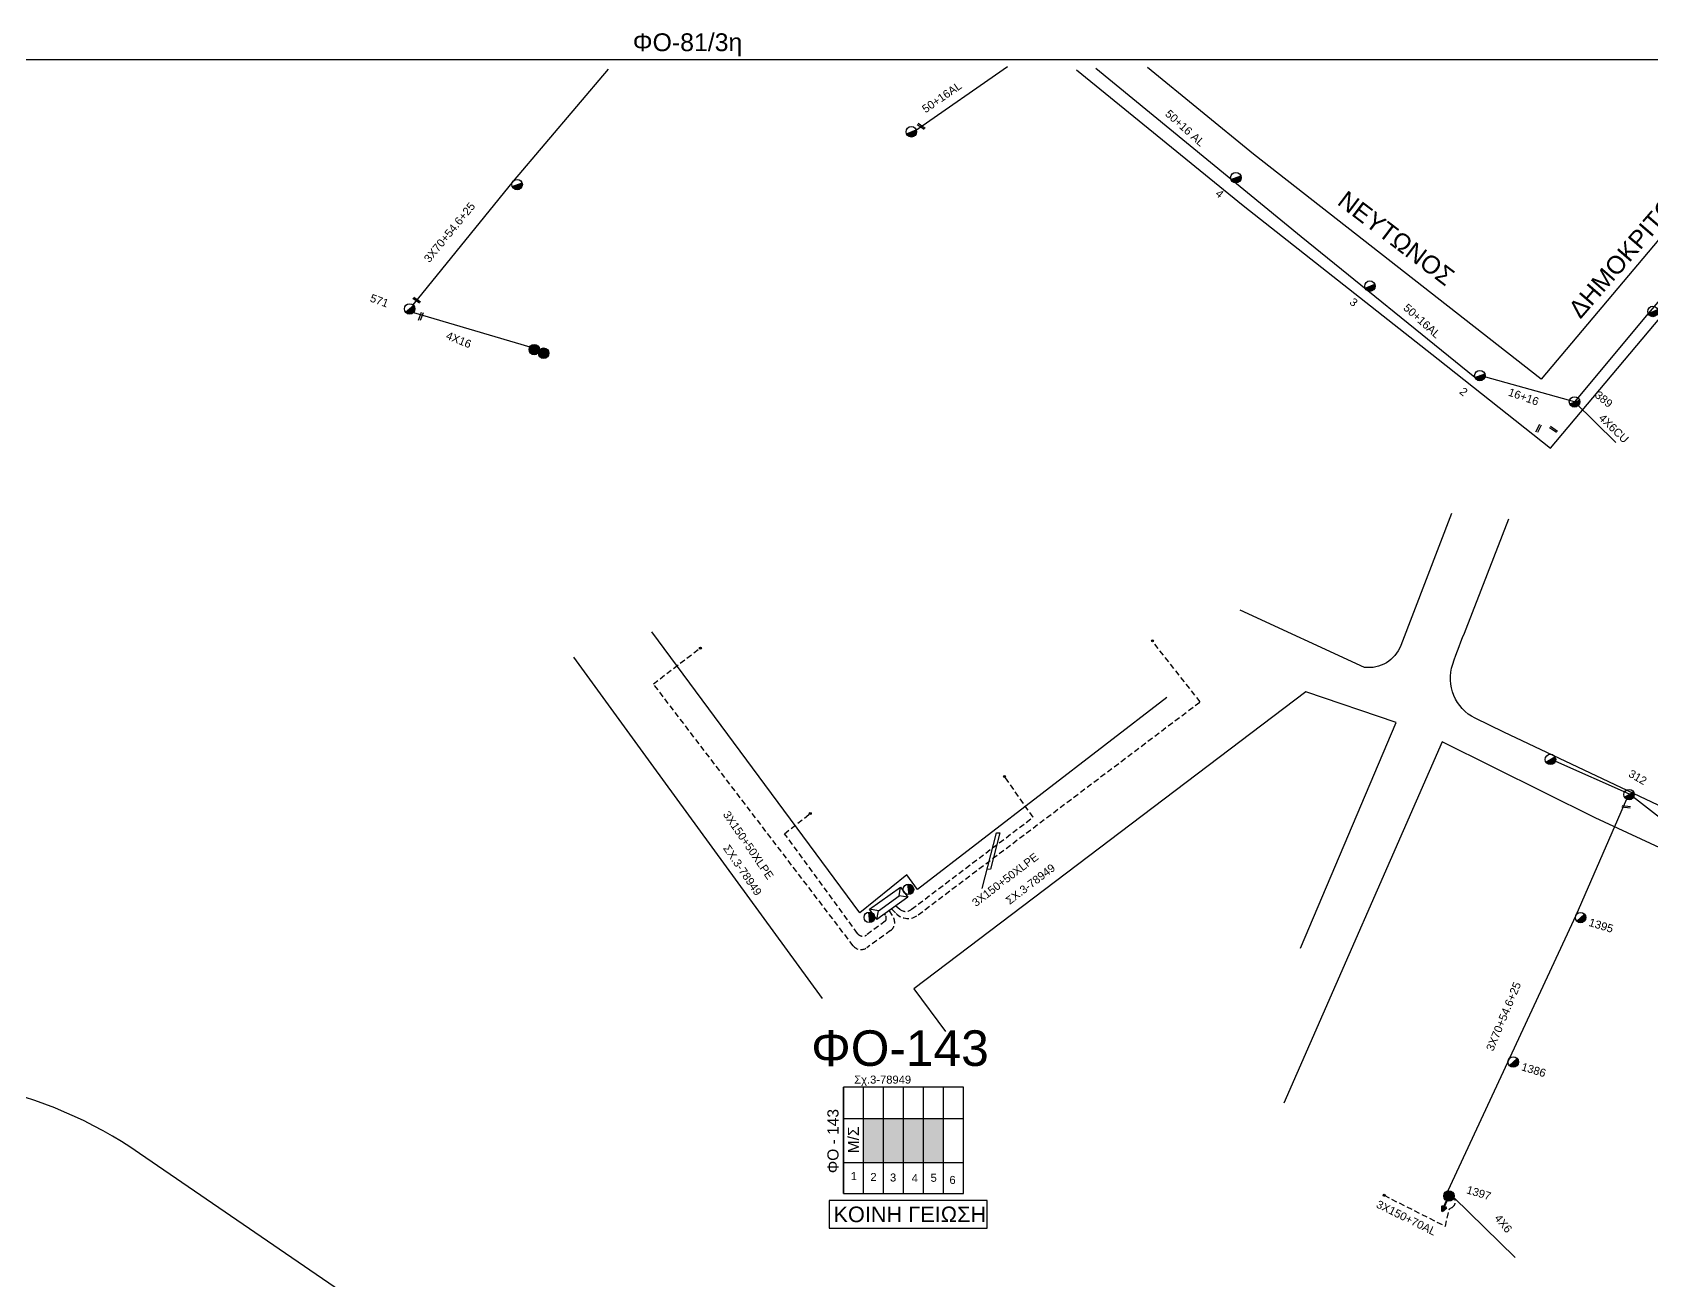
# Model space of a CAD drawing. Header units: millimetres. Extents: x 918 to 3138, y 719 to 1759.
# Drawn here: x 1967 to 2331.3, y 1470.7 to 1751.4 of the extents above; entities that cross this region are included whole.
import ezdxf
from ezdxf.enums import TextEntityAlignment as Align

# ---------------------------------------------------------------- set-up
doc = ezdxf.new("R2010")
doc.units = ezdxf.units.MM
doc.header["$LTSCALE"] = 0.5
doc.linetypes.add('DASHED', pattern=[19.05, 12.7, -6.35])
for name, color, linetype in [('Άγνωστα', 7, 'Continuous'), ('Ασφαλειοκιβώτια Χ.Τ 6 αναχωρήσεων', 7, 'Continuous'), ('Ασφαλειοκιβώτια Χ.Τ 9 αναχωρήσεων', 7, 'Continuous'), ('Γυμνά εναέρια ΧΤ 16+16', 7, 'Continuous'), ('Γυμνά εναέρια ΧΤ 50+16', 7, 'Continuous'), ('Εναέρια παροχή ΧΤ 4x16', 7, 'SYN_LINE'), ('Επίτονοι', 7, 'Continuous'), ('Επιγραφές - Σχήματα', 7, 'Continuous'), ('Καλώδια ΧΤ   3x150+70AL', 7, 'DASHED'), ('Καλώδια ΧΤ   3x150AL+50XLPE', 7, 'DASHED'), ('Καλώδια ΧΤ   4x6CU', 7, 'DASHED'), ('Μηχανική τομή', 7, 'Continuous'), ('Στύλος Ξύλινος', 7, 'Continuous'), ('Στύλος Ξύλινος @ 1', 7, 'Continuous'), ('Στύλος ΦΜ', 7, 'Continuous'), ('Στύλος ΦΜ @ 1', 7, 'Continuous'), ('Συνδέσεις', 7, 'Continuous'), ('Συνεστραμμένα ΧΤ   3x70+54.6+25 AL', 7, 'SYN_LINE'), ('Υποσταθμός εναέριος 2 στύλων', 7, 'Continuous'), ('Υποσταθμός πόλεως', 7, 'Continuous'), ('Υπόβαθρο ΔΕΗ', 7, 'Continuous'), ('Υπόγεια καλώδια Παροχών ΧΤ   4x6', 7, 'DASHED')]:
    doc.layers.add(name, color=color, linetype=linetype)
doc.styles.add('arial', font='ARIAL.TTF')
doc.styles.get("Standard").update_dxf_attribs({"font": 'ARIAL.TTF'})
doc.linetypes.add('SYN_LINE', pattern='A,0.5,-0.0001,["/\\/\\/\\/",Standard,S=0.1,R=0,X=0,Y=-0.05],-0.25', length=0.7501)

# ---------------------------------------------------------------- blocks, each defined once
blk = doc.blocks.new('ΑΣΦΑΛΕΙΟΚΙΒΩΤΙΟ ΥΠΟΣΤΑΘΜΟΥ 6 ΑΝΑΧΩΡΗΣΕΩΝ')
at = {"layer": 'Ασφαλειοκιβώτια Χ.Τ 6 αναχωρήσεων', "ltscale": 40}
for p, q in [((-23.91, 27), (23.91, 27)), ((-9.83, 27), (-9.83, -27)), ((9.83, 27), (9.83, -27)), ((-23.91, 18), (23.91, 18)), ((-23.91, 9), (23.91, 9)), ((-23.91, 0), (23.91, 0)), ((-23.91, -9), (23.91, -9)), ((-23.91, -18), (23.91, -18))]:
    blk.add_line(p, q, dxfattribs=at)
at = {"layer": 'Ασφαλειοκιβώτια Χ.Τ 6 αναχωρήσεων'}
blk.add_lwpolyline([(-23.91, -27), (23.91, -27), (23.91, 27), (-23.91, 27)], close=True, dxfattribs=at)
for s, p in [('1', (-17.82, 23.69)), ('2', (-18.21, 14.84)), ('3', (-18.45, 6.01)), ('4', (-18.73, -3.72)), ('5', (-18.57, -12.24)), ('6', (-19.53, -20.74))]:
    blk.add_text(s, height=3.6, rotation=270, dxfattribs=at).set_placement(p)
at = {"layer": 'Ασφαλειοκιβώτια Χ.Τ 6 αναχωρήσεων', "ltscale": 40}
for tag, height, p in [('ΟΝΟΜΑ', 5, (-0.27, 31.68)), ('ΚΕΙΜΕΝΟ 1', 2, (16.95, 22.41)), ('ΚΕΙΜΕΝΟ 2', 2, (16.95, 13.71)), ('ΚΕΙΜΕΝΟ 3', 2, (16.95, 4.31)), ('ΚΕΙΜΕΝΟ 4', 2, (16.95, -4.67)), ('ΚΕΙΜΕΝΟ 5', 2, (16.95, -13.51)), ('ΚΕΙΜΕΝΟ 6', 2, (16.95, -22.43)), ('ΣΧ', 2, (-0.21, -29.21))]:
    blk.add_attdef(tag, text='', height=height, dxfattribs=at).set_placement(p, align=Align.MIDDLE_CENTER)
blk = doc.blocks.new('ΜΗΧΑΝΙΚΗ ΤΟΜΗ')
at = {"layer": 'Μηχανική τομή', "ltscale": 40}
for p, q in [((-1.89, 0.78), (1.89, 0.78)), ((1.89, 0), (-1.89, 0))]:
    blk.add_line(p, q, dxfattribs=at)
blk = doc.blocks.new('ΥΠΑΡΧΩΝ ΤΣΙΜΕΝΤΕΝΙΟΣ ΣΤΥΛΟΣ')
at = {"layer": 'Στύλος ΦΜ'}
blk.add_hatch(color=7, dxfattribs=at).paths.add_polyline_path([(-1.29, -2.28, 0.574793), (2.62, 0, 0.268822), (1.3, 2.27)])
at = {"layer": 'Στύλος ΦΜ', "color": 7}
blk.add_line((-1.29, -2.28), (1.3, 2.27), dxfattribs=at)
blk.add_circle((0, 0), 2.62, dxfattribs=at)
at = {"layer": 'Στύλος ΦΜ', "flags": 4}
for tag, p in [('ΑΡΙΘΜΟΣ', (-4.68, 8.05)), ('ΤΥΠΟΣ', (-4.91, 3.03))]:
    blk.add_attdef(tag, p, '', height=4, dxfattribs=at)
blk = doc.blocks.new('ΥΠΑΡΧΩΝ ΞΥΛΙΝΟΣ ΣΤΥΛΟΣ')
at = {"layer": 'Στύλος Ξύλινος'}
h = blk.add_hatch(color=7, dxfattribs=at)
h.paths.add_polyline_path([(-2.62, 0, 0.270008), (-1.29, -2.28), (1.3, 2.27, 0.576266)])
h.paths.add_polyline_path([(-1.29, -2.28, 0.574793), (2.62, 0, 0.268822), (1.3, 2.27)])
at = {"layer": 'Στύλος Ξύλινος', "color": 7}
blk.add_line((-1.29, -2.28), (1.3, 2.27), dxfattribs=at)
blk.add_circle((0, 0), 2.62, dxfattribs=at)
at = {"layer": 'Στύλος Ξύλινος', "flags": 4}
for tag, p in [('ΑΡΙΘΜΟΣ', (-4.91, 8.6)), ('ΤΥΠΟΣ', (-4.85, 3.39))]:
    blk.add_attdef(tag, p, '', height=4, dxfattribs=at)
blk = doc.blocks.new('ΥΠΟΣΤΑΘΜΟΣ ΕΝΑΕΡΙΟΣ ΕΠΙ 2 ΣΤΥΛΩΝ')
at = {"layer": 'Υποσταθμός εναέριος 2 στύλων', "linetype": 'Continuous'}
for points in [[(-11.97, -2.11, 0.574793), (-8.45, -0.07, 0.268822), (-9.64, 1.98)], [(9.68, -2.15, 0.574793), (13.19, -0.1, 0.268822), (12.01, 1.95)]]:
    blk.add_hatch(color=256, dxfattribs=at).paths.add_polyline_path(points)
for p, q in [((-11.97, -2.11), (-9.64, 1.98)), ((9.68, -2.15), (12.01, 1.95))]:
    blk.add_line(p, q, dxfattribs=at)
for centre in [(-10.81, -0.07), (10.84, -0.1)]:
    blk.add_circle(centre, 2.36, dxfattribs=at)
at = {"layer": 'Υποσταθμός πόλεως', "linetype": 'Continuous', "ltscale": 40}
blk.add_lwpolyline([(-8.57, 2.82), (8.57, 2.82), (8.57, -2.82), (-8.57, -2.82)], close=True, dxfattribs=at)
for points in [[(-5.75, 0), (-8.57, 2.82)], [(-8.57, -2.82), (-5.75, 0)], [(-5.75, 0), (5.75, 0)], [(5.75, 0), (8.57, 2.82)], [(8.57, -2.82), (5.75, 0)]]:
    blk.add_lwpolyline(points, dxfattribs=at)
at = {"layer": 'Υποσταθμός εναέριος 2 στύλων', "ltscale": 40, "flags": 1}
for tag, p in [('ΜΕΤΑΣΧΗΜΑΤΙΣΜΟΣ', (14.09, 2.51)), ('ΙΣΧΥΣ', (14.07, -0.28)), ('ΑΡΙΘΜΟΣ', (14.19, -3))]:
    blk.add_attdef(tag, p, '', height=1.8, dxfattribs=at)
blk = doc.blocks.new('_ΣΥΝΔΕΣΗ')
at = {"layer": 'Συνδέσεις', "linetype": 'SYN_LINE', "ltscale": 40}
blk.add_hatch(color=256, dxfattribs=at).paths.add_polyline_path([(0.5, -0.01, 1), (-0.5, -0.01, 1)])
at = {"layer": 'Συνδέσεις'}
blk.add_circle((0, -0.01), 0.5, dxfattribs=at)
blk = doc.blocks.new('ΕΠΙΤΟΝΟΣ')
at = {"layer": 'Επίτονοι', "lineweight": 40, "ltscale": 40}
blk.add_hatch(color=256, dxfattribs=at).paths.add_polyline_path([(-1.13, 6.47), (0, 9.1), (1.13, 6.47)])
for p, q in [((-1.13, 6.47), (0, 9.1)), ((0, 9.1), (1.13, 6.47)), ((1.13, 6.47), (-1.13, 6.47)), ((-1.13, 6.47), (0, 6.47)), ((0, 6.47), (0, 0))]:
    blk.add_line(p, q, dxfattribs=at)

msp = doc.modelspace()

# ---------------------------------------------------------------- hatches: boundary and pattern name
at = {"layer": 'Ασφαλειοκιβώτια Χ.Τ 9 αναχωρήσεων', "ltscale": 40}
for color, points in [(85, [(2153.97, 1507.11), (2153.97, 1497.29), (2158.47, 1497.29), (2158.47, 1507.11)]), (1, [(2158.47, 1507.11), (2158.47, 1497.29), (2162.97, 1497.29), (2162.97, 1507.11)]), (151, [(2162.97, 1507.11), (2162.97, 1497.29), (2167.47, 1497.29), (2167.47, 1507.11)]), (2, [(2167.47, 1507.11), (2167.47, 1497.29), (2171.97, 1497.29), (2171.97, 1507.11)])]:
    msp.add_hatch(color=color, dxfattribs=at).paths.add_polyline_path(points)

# ---------------------------------------------------------------- linework, layer by layer
at = {"layer": 'Άγνωστα', "color": 85, "linetype": 'DASHED', "ltscale": 0.2}
msp.add_lwpolyline([(2158.7, 1553.11), (2158.89, 1552.87, -0.35498), (2158.89, 1551.5), (2154.71, 1548.43, -0.42093), (2152.62, 1548.78), (2136.24, 1571.16), (2142.04, 1575.76)], format="xyb", dxfattribs=at)
at = {"layer": 'Γυμνά εναέρια ΧΤ 16+16', "color": 7, "ltscale": 20}
msp.add_line((2313.97, 1668.28), (2292.66, 1674.2), dxfattribs=at)
at = {"layer": 'Γυμνά εναέρια ΧΤ 50+16', "color": 7, "ltscale": 20}
msp.add_lwpolyline([(2291.56, 1673.78), (2252.48, 1705.43), (2206.28, 1743.24)], dxfattribs=at)
at = {"layer": 'Εναέρια παροχή ΧΤ 4x16', "color": 2, "ltscale": 20}
msp.add_lwpolyline([(2052.73, 1688.36), (2078.93, 1680.67)], dxfattribs=at)
at = {"layer": 'Επιγραφές - Σχήματα', "color": 7, "ltscale": 0.2}
msp.add_line((2165.51, 1729.17), (2186.4, 1743.72), dxfattribs=at)
at = {"layer": 'Επιγραφές - Σχήματα'}
msp.add_lwpolyline([(936.87, 1745.25), (2965.33, 1745.25), (2965.33, 743.52), (936.87, 743.52)], close=True, dxfattribs=at)
at = {"layer": 'Επιγραφές - Σχήματα', "ltscale": 0.2}
msp.add_lwpolyline([(2180.72, 1558.83), (2183.94, 1571.35), (2184.7, 1571.35), (2182.61, 1563.19), (2181.66, 1563.1)], dxfattribs=at)
at = {"layer": 'Επιγραφές - Σχήματα', "color": 190}
msp.add_lwpolyline([(2146.29, 1482.51), (2181.8, 1482.51), (2181.8, 1488.69), (2146.29, 1488.69)], close=True, dxfattribs=at)
at = {"layer": 'Καλώδια ΧΤ   3x150+70AL', "color": 173, "ltscale": 0.2}
msp.add_lwpolyline([(2271.11, 1489.87), (2284.9, 1482.91), (2285.84, 1486.84), (2286.35, 1487.12, 0.460286), (2286.84, 1489.38, -2074.915064)], format="xyb", dxfattribs=at)
at = {"layer": 'Καλώδια ΧΤ   3x150AL+50XLPE', "color": 2, "linetype": 'DASHED', "ltscale": 0.2}
msp.add_lwpolyline([(2160.32, 1554.27), (2161.32, 1553.24, 0.385892), (2166.3, 1552.95), (2229.76, 1600.85), (2218.99, 1614.47)], format="xyb", dxfattribs=at)
at = {"layer": 'Καλώδια ΧΤ   3x150AL+50XLPE', "color": 1, "linetype": 'DASHED', "ltscale": 0.2}
msp.add_lwpolyline([(2159.76, 1553.87), (2160.63, 1552.57, -0.396775), (2160.1, 1549.4), (2154.73, 1545.54, -0.400558), (2151.7, 1545.97), (2106.72, 1604.89), (2117.23, 1612.92)], format="xyb", dxfattribs=at)
at = {"layer": 'Καλώδια ΧΤ   3x150AL+50XLPE', "color": 151, "linetype": 'DASHED', "ltscale": 0.2}
msp.add_lwpolyline([(2161.3, 1554.97), (2162.2, 1554.19, 0.37272), (2164.8, 1554.19), (2192.15, 1574.88), (2185.78, 1584)], format="xyb", dxfattribs=at)
at = {"layer": 'Καλώδια ΧΤ   4x6CU', "linetype": 'SYN_LINE', "ltscale": 10}
msp.add_line((2313.97, 1668.28), (2323.23, 1659.17), dxfattribs=at)
at = {"layer": 'Συνεστραμμένα ΧΤ   3x70+54.6+25 AL', "color": 2, "ltscale": 20}
msp.add_lwpolyline([(2096.54, 1743.11), (2075.17, 1717.89), (2052.64, 1690.11)], dxfattribs=at)
at = {"layer": 'Συνεστραμμένα ΧΤ   3x70+54.6+25 AL', "color": 7, "ltscale": 20}
msp.add_lwpolyline([(2378.06, 1743.89), (2330.5, 1688.2), (2313.97, 1668.28)], dxfattribs=at)
at = {"layer": 'Συνεστραμμένα ΧΤ   3x70+54.6+25 AL', "color": 173, "ltscale": 30}
msp.add_lwpolyline([(2446.25, 1487.85, -0.156461), (2445.92, 1488.13), (2432.6, 1509.01), (2394.54, 1540.88), (2346.27, 1564.57), (2326.35, 1580.05), (2309.72, 1587.45)], format="xyb", dxfattribs=at)
msp.add_lwpolyline([(2325.64, 1578.96), (2314.26, 1552.81), (2285.47, 1490.87)], dxfattribs=at)
at = {"layer": 'Υπόβαθρο ΔΕΗ'}
for points in [[(2201.94, 1742.97), (2239.44, 1712.47), (2283.26, 1677.89), (2308.57, 1657.87), (2355.38, 1713.49), (2381.8, 1743.78)], [(2366.55, 1743.74), (2354.8, 1729.97), (2352.47, 1729.21), (2340.92, 1714.29), (2306.48, 1673.37), (2241.76, 1723.98), (2217.93, 1743.49)], [(2222.28, 1601.82), (2166.13, 1558.65), (2163.78, 1561.94), (2153.15, 1553.41), (2106.38, 1616.56)], [(2144.75, 1534.12), (2106.23, 1587), (2088.81, 1610.9)], [(2252.29, 1545.45), (2273.84, 1596.19), (2253.54, 1603.12), (2165.31, 1536.27), (2172.44, 1526.7)], [(2448.08, 1493.27), (2416.28, 1520.4), (2392.15, 1540.62), (2318.64, 1574.76), (2284.19, 1591.84), (2248.55, 1510.62)]]:
    msp.add_lwpolyline(points, dxfattribs=at)
for points in [[(2443.6, 1743.37), (2512.82, 1694.97), (2560.06, 1661.15, -0.397823), (2562.14, 1650.47), (2492.08, 1551.09), (2453.55, 1499.9), (2422.68, 1525.61), (2396.66, 1547.41), (2298.04, 1593.99), (2291.63, 1597.14, -0.376464), (2286.57, 1609.31, -0.019715), (2289.61, 1617.25), (2299.15, 1641.99)], [(2448.08, 1493.27), (2366.31, 1384), (2307.44, 1304.3, -0.360241), (2287.18, 1299.28), (2282.16, 1301.48), (2220.62, 1343.15), (2099.43, 1425.12), (1991.15, 1499.31, 0.09764), (1955.94, 1514.46, 0.061427), (1925.19, 1517.19), (1878.06, 1514.02), (1808.35, 1509.32), (1801.75, 1508.87), (1794.29, 1509.6), (1775.49, 1512.53), (1691.32, 1536), (1576.76, 1569.78), (1342.2, 1637.07), (1170.37, 1688.54), (1147.42, 1698.34, -0.172979), (1117.46, 1726.05), (1110.42, 1739.29)], [(2286.26, 1643.16), (2274.87, 1613.47, -0.346376), (2266.69, 1608.59), (2238.74, 1621.44)]]:
    msp.add_lwpolyline(points, format="xyb", dxfattribs=at)
at = {"layer": 'Υπόγεια καλώδια Παροχών ΧΤ   4x6', "color": 173, "linetype": 'SYN_LINE', "ltscale": 30}
msp.add_lwpolyline([(2286.84, 1489.38), (2300.62, 1475.85)], dxfattribs=at)

# ---------------------------------------------------------------- block references
at = {"layer": 'Ασφαλειοκιβώτια Χ.Τ 6 αναχωρήσεων', "xscale": 0.5, "yscale": 0.5, "zscale": 0.5, "rotation": 90}
msp.add_blockref('ΑΣΦΑΛΕΙΟΚΙΒΩΤΙΟ ΥΠΟΣΤΑΘΜΟΥ 6 ΑΝΑΧΩΡΗΣΕΩΝ', (2162.97, 1502.2), dxfattribs=at).add_auto_attribs({'ΟΝΟΜΑ': 'ΦΟ - 143'})
at = {"layer": 'Επίτονοι', "xscale": 0.4499999999997086, "yscale": 0.4499999999997086, "zscale": 0.4499999999997086, "rotation": 155.7406455055583}
msp.add_blockref('ΕΠΙΤΟΝΟΣ', (2285.86, 1489.95), dxfattribs=at)
at = {"layer": 'Μηχανική τομή'}
for p, xscale, yscale, zscale, rotation in [((2167.07, 1730.39), 0.5000000000000621, 0.5000000000000621, 0.5000000000000621, 145.3646784711738), ((2053.59, 1691.32), 0.5000000000000621, 0.5000000000000621, 0.5000000000000621, 145.3646784711738), ((2054.25, 1687.58), 0.5000000000001268, 0.5000000000001268, 0.5000000000001268, 249.8237397988736), ((2305.7, 1662.41), 0.500000000000279, 0.500000000000279, 0.500000000000279, 241.8876455361126), ((2309.35, 1662.27), 0.5000000000000621, 0.5000000000000621, 0.5000000000000621, 145.3646784711738), ((2325.57, 1577.05), 0.4999999999999996, 0.4999999999999996, 0.4999999999999996, 352.9451849627143)]:
    msp.add_blockref('ΜΗΧΑΝΙΚΗ ΤΟΜΗ', p, dxfattribs=dict(at, xscale=xscale, yscale=yscale, zscale=zscale, rotation=rotation))
at = {"layer": 'Στύλος Ξύλινος @ 1', "ltscale": 40, "xscale": 0.4499999999998179, "yscale": 0.4499999999998179, "zscale": 0.4499999999998179, "rotation": 73.05107294189526}
for p in [(2079.93, 1680.05), (2082.04, 1679.23)]:
    msp.add_blockref('ΥΠΑΡΧΩΝ ΞΥΛΙΝΟΣ ΣΤΥΛΟΣ', p, dxfattribs=at)
at = {"layer": 'Στύλος Ξύλινος @ 1', "ltscale": 40}
ref = msp.add_blockref('ΥΠΑΡΧΩΝ ΞΥΛΙΝΟΣ ΣΤΥΛΟΣ', (2285.71, 1489.72), dxfattribs=dict(at, xscale=0.4499999999998179, yscale=0.4499999999998179, zscale=0.4499999999998179, rotation=343.0510729418953))
ref.add_attrib('ΤΥΠΟΣ', '1397', (2289.49, 1490.36), dxfattribs={"layer": 'Στύλος Ξύλινος', "height": 1.8, "rotation": 343.0511, "flags": 4})
at = {"layer": 'Στύλος ΦΜ @ 1', "ltscale": 40, "xscale": 0.449999999999818, "yscale": 0.449999999999818, "zscale": 0.449999999999818}
for p, rotation in [((2164.77, 1729.02), 320.6306611579234), ((2076.08, 1717.15), 320.6306611579234), ((2308.54, 1587.9), 330.0621846464709)]:
    msp.add_blockref('ΥΠΑΡΧΩΝ ΤΣΙΜΕΝΤΕΝΙΟΣ ΣΤΥΛΟΣ', p, dxfattribs=dict(at, rotation=rotation))
at = {"layer": 'Στύλος ΦΜ @ 1', "ltscale": 40}
ref = msp.add_blockref('ΥΠΑΡΧΩΝ ΤΣΙΜΕΝΤΕΝΙΟΣ ΣΤΥΛΟΣ', (2237.77, 1718.71), dxfattribs=dict(at, xscale=0.449999999999818, yscale=0.449999999999818, zscale=0.449999999999818, rotation=320.6306611579234))
ref.add_attrib('ΤΥΠΟΣ', '4', (2233.01, 1714.84), dxfattribs={"layer": 'Στύλος ΦΜ', "height": 1.8, "rotation": 320.6307, "flags": 4})
ref = msp.add_blockref('ΥΠΑΡΧΩΝ ΤΣΙΜΕΝΤΕΝΙΟΣ ΣΤΥΛΟΣ', (2267.93, 1694.32), dxfattribs=dict(at, xscale=0.449999999999818, yscale=0.449999999999818, zscale=0.449999999999818, rotation=320.6306611579234))
ref.add_attrib('ΤΥΠΟΣ', '3', (2263.18, 1690.44), dxfattribs={"layer": 'Στύλος ΦΜ', "height": 1.8, "rotation": 320.6307, "flags": 4})
ref = msp.add_blockref('ΥΠΑΡΧΩΝ ΤΣΙΜΕΝΤΕΝΙΟΣ ΣΤΥΛΟΣ', (2051.9, 1689.19), dxfattribs=dict(at, xscale=0.4499999999998181, yscale=0.4499999999998181, zscale=0.4499999999998181, rotation=339.8760384625885))
ref.add_attrib('ΤΥΠΟΣ', '571', (2042.81, 1690.92), dxfattribs={"layer": 'Στύλος ΦΜ', "height": 1.8, "rotation": 339.876, "flags": 4})
ref = msp.add_blockref('ΥΠΑΡΧΩΝ ΤΣΙΜΕΝΤΕΝΙΟΣ ΣΤΥΛΟΣ', (2331.6, 1688.62), dxfattribs=dict(at, xscale=0.449999999999818, yscale=0.449999999999818, zscale=0.449999999999818, rotation=320.6306611579234))
ref.add_attrib('ΤΥΠΟΣ', '388', (2336.1, 1685.16), dxfattribs={"layer": 'Στύλος ΦΜ', "height": 1.8, "rotation": 320.6307, "flags": 4})
ref = msp.add_blockref('ΥΠΑΡΧΩΝ ΤΣΙΜΕΝΤΕΝΙΟΣ ΣΤΥΛΟΣ', (2292.66, 1674.2), dxfattribs=dict(at, xscale=0.449999999999818, yscale=0.449999999999818, zscale=0.449999999999818, rotation=320.6306611579234))
ref.add_attrib('ΤΥΠΟΣ', '2', (2287.9, 1670.33), dxfattribs={"layer": 'Στύλος ΦΜ', "height": 1.8, "rotation": 320.6307, "flags": 4})
ref = msp.add_blockref('ΥΠΑΡΧΩΝ ΤΣΙΜΕΝΤΕΝΙΟΣ ΣΤΥΛΟΣ', (2313.97, 1668.28), dxfattribs=dict(at, xscale=0.449999999999818, yscale=0.449999999999818, zscale=0.449999999999818, rotation=320.6306611579234))
ref.add_attrib('ΤΥΠΟΣ', '389', (2318.37, 1669.52), dxfattribs={"layer": 'Στύλος ΦΜ', "height": 1.8, "rotation": 320.6307, "flags": 4})
ref = msp.add_blockref('ΥΠΑΡΧΩΝ ΤΣΙΜΕΝΤΕΝΙΟΣ ΣΤΥΛΟΣ', (2326.23, 1579.98), dxfattribs=dict(at, xscale=0.449999999999818, yscale=0.449999999999818, zscale=0.449999999999818, rotation=330.0621846464709))
ref.add_attrib('ΤΥΠΟΣ', '312', (2325.92, 1584.15), dxfattribs={"layer": 'Στύλος ΦΜ', "height": 1.8, "rotation": 330.0622, "flags": 4})
ref = msp.add_blockref('ΥΠΑΡΧΩΝ ΤΣΙΜΕΝΤΕΝΙΟΣ ΣΤΥΛΟΣ', (2315.33, 1552.32), dxfattribs=dict(at, xscale=0.449999999999818, yscale=0.449999999999818, zscale=0.449999999999818, rotation=343.1664880537708))
ref.add_attrib('ΤΥΠΟΣ', '1395', (2317.01, 1550.49), dxfattribs={"layer": 'Στύλος ΦΜ', "height": 1.8, "rotation": 343.1665, "flags": 4})
ref = msp.add_blockref('ΥΠΑΡΧΩΝ ΤΣΙΜΕΝΤΕΝΙΟΣ ΣΤΥΛΟΣ', (2300.17, 1519.85), dxfattribs=dict(at, xscale=0.449999999999818, yscale=0.449999999999818, zscale=0.449999999999818, rotation=343.1664880537708))
ref.add_attrib('ΤΥΠΟΣ', '1386', (2301.84, 1518.02), dxfattribs={"layer": 'Στύλος ΦΜ', "height": 1.8, "rotation": 343.1665, "flags": 4})
at = {"layer": 'Συνδέσεις', "xscale": 0.4499999999998181, "yscale": 0.4499999999998181, "zscale": 0.4499999999998181}
for p in [(2219.03, 1614.56), (2117.3, 1612.93), (2185.73, 1584.03), (2142.04, 1575.71), (2271.11, 1489.88)]:
    msp.add_blockref('_ΣΥΝΔΕΣΗ', p, dxfattribs=at)
at = {"layer": 'Υποσταθμός εναέριος 2 στύλων', "xscale": 0.5, "yscale": 0.5, "zscale": 0.5, "rotation": 35.63033896444891}
msp.add_blockref('ΥΠΟΣΤΑΘΜΟΣ ΕΝΑΕΡΙΟΣ ΕΠΙ 2 ΣΤΥΛΩΝ', (2159.69, 1555.55), dxfattribs=at)

# ---------------------------------------------------------------- texts
at = {"layer": 'Άγνωστα', "ltscale": 40, "char_height": 1.8, "attachment_point": 1, "style": 'arial'}
for s, insert, width, rotation in [('50+16AL', (2166.94, 1734.65), 17.1868, 34.7476), ('50+16 AL', (2222.91, 1734.17), 17.1868, 318.095), ('50+16AL', (2276.49, 1690.54), 17.1868, 318.095), ('16+16', (2299.47, 1671.46), 17.1868, 340.5474), ('4X6CU', (2320.5, 1665.78), 8.5048, 316.0043)]:
    msp.add_mtext(s, dxfattribs=dict(at, insert=insert, width=width, rotation=rotation))
at = {"layer": 'Εναέρια παροχή ΧΤ 4x16', "ltscale": 20, "insert": (2060.57, 1684.18), "char_height": 1.8, "width": 17.1868, "attachment_point": 1, "rotation": 337.9559, "style": 'arial'}
msp.add_mtext('4X16', dxfattribs=at)
at = {"layer": 'Επιγραφές - Σχήματα', "insert": (2102.09, 1751.16), "char_height": 4, "width": 15.1545, "attachment_point": 1}
msp.add_mtext('ΦΟ-81/3η', dxfattribs=at)
at = {"layer": 'Επιγραφές - Σχήματα', "attachment_point": 1}
for s, insert, char_height, width, rotation in [('ΝΕΥΤΩΝΟΣ', (2262.76, 1716.04), 4, 15.1545, 322.7925), ('ΔΗΜΟΚΡΙΤΟΥ', (2312.26, 1689.4), 4, 15.1545, 49.1578), ('Μ/Σ', (2150.48, 1499.31), 2.5, 2.6578, 90)]:
    msp.add_mtext(s, dxfattribs=dict(at, insert=insert, char_height=char_height, width=width, rotation=rotation))
at = {"layer": 'Επιγραφές - Σχήματα', "ltscale": 40, "char_height": 1.8, "width": 17.1868, "attachment_point": 1, "style": 'arial'}
for insert, rotation in [((2123.82, 1568.93), 304.4009), ((2185.78, 1556.57), 37.4211)]:
    msp.add_mtext('ΣX.3-78949', dxfattribs=dict(at, insert=insert, rotation=rotation))
at = {"layer": 'Επιγραφές - Σχήματα', "ltscale": 40, "insert": (2142.22, 1526.97), "char_height": 4, "width": 17.8089, "attachment_point": 1, "style": 'arial'}
msp.add_mtext('{\\H2x;ΦO-143}', dxfattribs=at)
at = {"layer": 'Επιγραφές - Σχήματα', "ltscale": 0.2, "insert": (2151.91, 1516.79), "char_height": 1.8, "width": 17.9144, "attachment_point": 1}
msp.add_mtext('Σχ.3-78949', dxfattribs=at)
at = {"layer": 'Επιγραφές - Σχήματα', "color": 190, "insert": (2147.24, 1487.34), "char_height": 3.5, "width": 35.1311, "attachment_point": 1}
msp.add_mtext('KOINH ΓΕΙΩΣΗ', dxfattribs=at)
at = {"layer": 'Καλώδια ΧΤ   3x150+70AL', "ltscale": 0.2, "insert": (2269.97, 1488.86), "char_height": 1.8, "width": 17.1868, "attachment_point": 1, "rotation": 333.6936, "style": 'arial'}
msp.add_mtext('3X150+70AL', dxfattribs=at)
at = {"layer": 'Καλώδια ΧΤ   3x150AL+50XLPE', "ltscale": 40, "char_height": 1.8, "width": 17.1868, "attachment_point": 1, "style": 'arial'}
for insert, rotation in [((2123.77, 1576.54), 304.4009), ((2178.19, 1556.11), 37.4211)]:
    msp.add_mtext('3X150+50XLPE', dxfattribs=dict(at, insert=insert, rotation=rotation))
at = {"layer": 'Συνεστραμμένα ΧΤ   3x70+54.6+25 AL', "ltscale": 40, "char_height": 1.8, "width": 17.1868, "attachment_point": 1, "style": 'arial'}
for insert, rotation in [((2054.94, 1700.6), 50.7104), ((2293.99, 1522.83), 67.4131)]:
    msp.add_mtext('3X70+54.6+25', dxfattribs=dict(at, insert=insert, rotation=rotation))
at = {"layer": 'Υπόγεια καλώδια Παροχών ΧΤ   4x6', "ltscale": 0.2, "insert": (2297.22, 1485.83), "char_height": 1.8, "width": 17.1868, "attachment_point": 1, "rotation": 309.6396, "style": 'arial'}
msp.add_mtext('4X6', dxfattribs=at)

doc.saveas('drawing.dxf')
